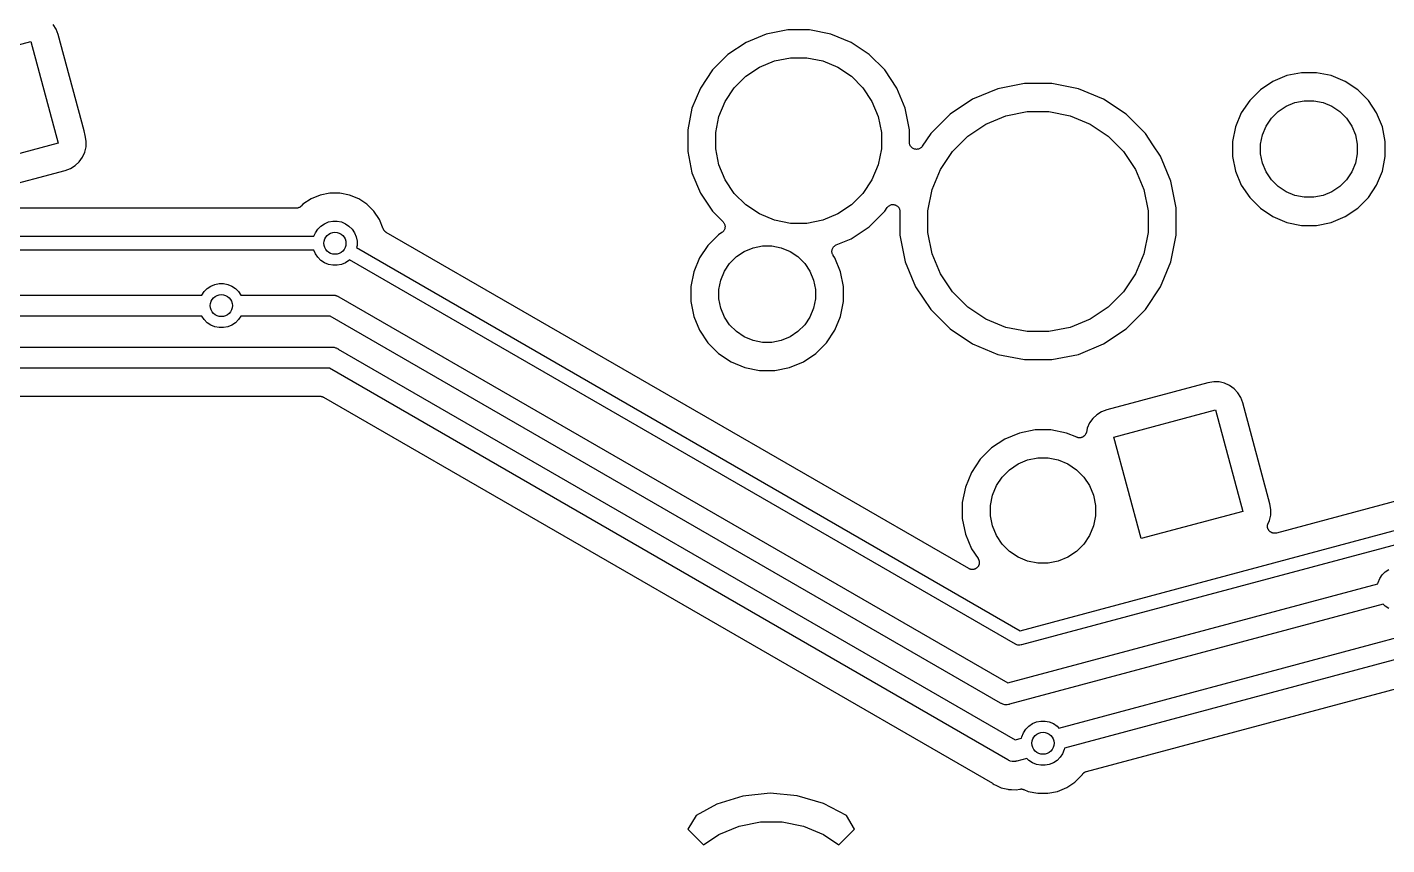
# Model space of a CAD drawing. Extents: x 0.5 to 11.2, y -6.4 to -1.8.
# Drawn here: x 9.279 to 10.249, y -4.603 to -4.019 of the extents above; entities that cross this region are included whole.
import ezdxf

# ---------------------------------------------------------------- set-up
doc = ezdxf.new("R2010")
doc.units = 0
doc.header["$MEASUREMENT"] = 0
doc.layers.add('BLACK', color=7, linetype='CONTINUOUS')

msp = doc.modelspace()

# ---------------------------------------------------------------- linework, layer by layer
at = {"layer": 'BLACK', "linetype": 'CONTINUOUS'}
for p, q in [((9.30006, -4.02067), (9.29798, -4.01733)), ((9.30154, -4.02459), (9.30006, -4.02067)), ((9.82173, -4.02116), (9.80645, -4.0242)), ((9.8373, -4.02116), (9.82173, -4.02116)), ((9.85257, -4.0242), (9.8373, -4.02116)), ((9.2096, -4.04897), (9.28204, -4.02956)), ((9.28204, -4.02956), (9.30145, -4.102)), ((9.31993, -4.09323), (9.30154, -4.02459)), ((9.79207, -4.03015), (9.77912, -4.03881)), ((9.80645, -4.0242), (9.79207, -4.03015)), ((9.86696, -4.03015), (9.85257, -4.0242)), ((9.87991, -4.03881), (9.86696, -4.03015)), ((9.77912, -4.03881), (9.76811, -4.04982)), ((9.81229, -4.04343), (9.8237, -4.04116)), ((9.8237, -4.04116), (9.83533, -4.04116)), ((9.83533, -4.04116), (9.84674, -4.04343)), ((9.89092, -4.04982), (9.87991, -4.03881)), ((9.76811, -4.04982), (9.75945, -4.06277)), ((9.79187, -4.05434), (9.80154, -4.04788)), ((9.80154, -4.04788), (9.81229, -4.04343)), ((9.84674, -4.04343), (9.85749, -4.04788)), ((9.85749, -4.04788), (9.86716, -4.05434)), ((9.89957, -4.06277), (9.89092, -4.04982)), ((10.1881, -4.05177), (10.1776, -4.05386)), ((10.1988, -4.05177), (10.1881, -4.05177)), ((10.2093, -4.05386), (10.1988, -4.05177)), ((9.78364, -4.06257), (9.79187, -4.05434)), ((9.86716, -4.05434), (9.87538, -4.06257)), ((9.99058, -4.05948), (9.97155, -4.06327)), ((10.01, -4.05948), (9.99058, -4.05948)), ((10.029, -4.06327), (10.01, -4.05948)), ((10.1677, -4.05797), (10.1588, -4.06392)), ((10.1776, -4.05386), (10.1677, -4.05797)), ((10.2193, -4.05797), (10.2093, -4.05386)), ((10.2282, -4.06392), (10.2193, -4.05797)), ((9.75945, -4.06277), (9.75349, -4.07715)), ((9.77718, -4.07224), (9.78364, -4.06257)), ((9.87538, -4.06257), (9.88185, -4.07224)), ((9.90553, -4.07715), (9.89957, -4.06277)), ((9.95363, -4.07069), (9.93749, -4.08147)), ((9.97155, -4.06327), (9.95363, -4.07069)), ((10.0469, -4.07069), (10.029, -4.06327)), ((10.0631, -4.08147), (10.0469, -4.07069)), ((10.1512, -4.07151), (10.1452, -4.08043)), ((10.1588, -4.06392), (10.1512, -4.07151)), ((10.1834, -4.07309), (10.1901, -4.07177)), ((10.1901, -4.07177), (10.1969, -4.07177)), ((10.1969, -4.07177), (10.2035, -4.07309)), ((10.2358, -4.07151), (10.2282, -4.06392)), ((10.2417, -4.08043), (10.2358, -4.07151)), ((9.75349, -4.07715), (9.75046, -4.09243)), ((9.77273, -4.08299), (9.77718, -4.07224)), ((9.88185, -4.07224), (9.8863, -4.08299)), ((9.90857, -4.09243), (9.90553, -4.07715)), ((9.93749, -4.08147), (9.92377, -4.09519)), ((9.97739, -4.0825), (9.99255, -4.07948)), ((9.99255, -4.07948), (10.008, -4.07948)), ((10.008, -4.07948), (10.0232, -4.0825)), ((10.0768, -4.09519), (10.0631, -4.08147)), ((10.1452, -4.08043), (10.1411, -4.09034)), ((10.1667, -4.08426), (10.1715, -4.07946)), ((10.1715, -4.07946), (10.1772, -4.07569)), ((10.1772, -4.07569), (10.1834, -4.07309)), ((10.2035, -4.07309), (10.2098, -4.07569)), ((10.2098, -4.07569), (10.2154, -4.07946)), ((10.2154, -4.07946), (10.2202, -4.08426)), ((10.2458, -4.09034), (10.2417, -4.08043)), ((9.77046, -4.0944), (9.77273, -4.08299)), ((9.8863, -4.08299), (9.88857, -4.0944)), ((9.95024, -4.09701), (9.9631, -4.08842)), ((9.9631, -4.08842), (9.97739, -4.0825)), ((10.0232, -4.0825), (10.0375, -4.08842)), ((10.0375, -4.08842), (10.0503, -4.09701)), ((10.1411, -4.09034), (10.139, -4.10086)), ((10.1603, -4.09617), (10.1629, -4.0899)), ((10.1629, -4.0899), (10.1667, -4.08426)), ((10.2202, -4.08426), (10.224, -4.0899)), ((10.224, -4.0899), (10.2266, -4.09617)), ((10.2479, -4.10086), (10.2458, -4.09034)), ((9.32082, -4.09656), (9.31993, -4.09323)), ((9.3215, -4.10069), (9.32082, -4.09656)), ((9.32138, -4.10463), (9.3215, -4.10069)), ((9.75046, -4.09243), (9.75046, -4.108)), ((9.77046, -4.10603), (9.77046, -4.0944)), ((9.88857, -4.0944), (9.88857, -4.10603)), ((9.90857, -4.10147), (9.90857, -4.09243)), ((9.92377, -4.09519), (9.91772, -4.10424)), ((9.93931, -4.10794), (9.95024, -4.09701)), ((10.0503, -4.09701), (10.0613, -4.10794)), ((10.0821, -4.10314), (10.0768, -4.09519)), ((10.139, -4.10086), (10.139, -4.11158)), ((10.159, -4.10283), (10.1603, -4.09617)), ((10.2266, -4.09617), (10.2279, -4.10283)), ((10.2479, -4.11158), (10.2479, -4.10086)), ((9.30145, -4.102), (9.22901, -4.12142)), ((9.31886, -4.11205), (9.32048, -4.10846)), ((9.32048, -4.10846), (9.32138, -4.10463)), ((9.75046, -4.108), (9.75349, -4.12327)), ((9.77273, -4.11744), (9.77046, -4.10603)), ((9.88857, -4.10603), (9.8863, -4.11744)), ((9.90861, -4.10194), (9.90857, -4.10147)), ((9.90866, -4.10242), (9.90861, -4.10194)), ((9.90866, -4.10243), (9.90866, -4.10242)), ((9.90866, -4.10244), (9.90866, -4.10243)), ((9.9088, -4.1029), (9.90866, -4.10244)), ((9.90894, -4.10336), (9.9088, -4.1029)), ((9.90894, -4.10337), (9.90894, -4.10336)), ((9.90917, -4.1038), (9.90894, -4.10337)), ((9.90894, -4.10337), (9.90894, -4.10337)), ((9.9094, -4.10422), (9.90917, -4.1038)), ((9.9094, -4.10423), (9.9094, -4.10422)), ((9.90971, -4.10461), (9.9094, -4.10423)), ((9.9094, -4.10423), (9.9094, -4.10423)), ((9.91001, -4.10498), (9.90971, -4.10461)), ((9.91002, -4.10498), (9.91001, -4.10498)), ((9.91002, -4.10499), (9.91002, -4.10498)), ((9.91039, -4.10529), (9.91002, -4.10499)), ((9.91076, -4.1056), (9.91039, -4.10529)), ((9.91077, -4.10561), (9.91076, -4.1056)), ((9.9112, -4.10584), (9.91077, -4.10561)), ((9.91077, -4.10561), (9.91077, -4.10561)), ((9.91162, -4.10607), (9.9112, -4.10584)), ((9.91163, -4.10608), (9.91162, -4.10607)), ((9.91162, -4.10607), (9.91162, -4.10607)), ((9.9121, -4.10622), (9.91163, -4.10608)), ((9.91255, -4.10636), (9.9121, -4.10622)), ((9.91256, -4.10636), (9.91255, -4.10636)), ((9.91305, -4.10642), (9.91256, -4.10636)), ((9.91256, -4.10636), (9.91256, -4.10636)), ((9.91352, -4.10647), (9.91305, -4.10642)), ((9.91353, -4.10647), (9.91352, -4.10647)), ((9.91401, -4.10642), (9.91353, -4.10647)), ((9.91353, -4.10647), (9.91353, -4.10647)), ((9.91449, -4.10638), (9.91401, -4.10642)), ((9.9145, -4.10638), (9.91449, -4.10638)), ((9.91497, -4.10624), (9.9145, -4.10638)), ((9.9145, -4.10638), (9.9145, -4.10638)), ((9.91543, -4.10611), (9.91497, -4.10624)), ((9.91544, -4.1061), (9.91543, -4.1061)), ((9.91543, -4.1061), (9.91543, -4.10611)), ((9.91587, -4.10588), (9.91544, -4.1061)), ((9.91629, -4.10566), (9.91587, -4.10588)), ((9.9163, -4.10565), (9.91629, -4.10566)), ((9.91668, -4.10535), (9.9163, -4.10565)), ((9.9163, -4.10565), (9.9163, -4.10565)), ((9.91706, -4.10505), (9.91668, -4.10535)), ((9.91707, -4.10504), (9.91706, -4.10504)), ((9.91706, -4.10504), (9.91706, -4.10505)), ((9.91737, -4.10468), (9.91707, -4.10504)), ((9.91769, -4.1043), (9.91737, -4.10468)), ((9.91772, -4.10424), (9.91769, -4.10429)), ((9.91769, -4.10429), (9.91769, -4.10429)), ((9.91769, -4.10429), (9.91769, -4.10429)), ((9.91769, -4.10429), (9.91769, -4.1043)), ((9.93072, -4.1208), (9.93931, -4.10794)), ((10.0613, -4.10794), (10.0698, -4.1208)), ((10.0876, -4.11132), (10.0821, -4.10314)), ((10.0821, -4.10314), (10.0821, -4.10314)), ((10.159, -4.10961), (10.159, -4.10283)), ((10.1603, -4.11627), (10.159, -4.10961)), ((10.2279, -4.10961), (10.2266, -4.11627)), ((10.2279, -4.10283), (10.2279, -4.10961)), ((9.30642, -4.1215), (9.31034, -4.12003)), ((9.31034, -4.12003), (9.31369, -4.11795)), ((9.31369, -4.11795), (9.31656, -4.11526)), ((9.31656, -4.11526), (9.31886, -4.11205)), ((9.77718, -4.12819), (9.77273, -4.11744)), ((9.8863, -4.11744), (9.88185, -4.12819)), ((10.095, -4.12925), (10.0876, -4.11132)), ((10.139, -4.11158), (10.1411, -4.1221)), ((10.1629, -4.12254), (10.1603, -4.11627)), ((10.2266, -4.11627), (10.224, -4.12254)), ((10.2458, -4.1221), (10.2479, -4.11158)), ((9.24261, -4.1386), (9.30642, -4.1215)), ((9.75349, -4.12327), (9.75945, -4.13766)), ((9.78364, -4.13786), (9.77718, -4.12819)), ((9.88185, -4.12819), (9.87538, -4.13786)), ((9.9248, -4.13508), (9.93072, -4.1208)), ((10.0698, -4.1208), (10.0758, -4.13508)), ((10.0988, -4.14828), (10.095, -4.12925)), ((10.1411, -4.1221), (10.1452, -4.13201)), ((10.1667, -4.12818), (10.1629, -4.12254)), ((10.1715, -4.13298), (10.1667, -4.12818)), ((10.2202, -4.12818), (10.2154, -4.13298)), ((10.224, -4.12254), (10.2202, -4.12818)), ((10.2417, -4.13201), (10.2458, -4.1221)), ((9.48844, -4.13906), (9.48193, -4.14175)), ((9.49534, -4.13768), (9.48844, -4.13906)), ((9.50238, -4.13768), (9.49534, -4.13768)), ((9.50929, -4.13906), (9.50238, -4.13768)), ((9.5158, -4.14175), (9.50929, -4.13906)), ((9.75945, -4.13766), (9.76811, -4.15061)), ((9.79187, -4.14608), (9.78364, -4.13786)), ((9.87538, -4.13786), (9.86716, -4.14608)), ((9.92178, -4.15025), (9.9248, -4.13508)), ((10.0758, -4.13508), (10.0788, -4.15025)), ((10.1452, -4.13201), (10.1512, -4.14093)), ((10.1772, -4.13675), (10.1715, -4.13298)), ((10.1834, -4.13934), (10.1772, -4.13675)), ((10.1901, -4.14067), (10.1834, -4.13934)), ((10.2035, -4.13934), (10.1969, -4.14067)), ((10.2098, -4.13675), (10.2035, -4.13934)), ((10.2154, -4.13298), (10.2098, -4.13675)), ((10.2358, -4.14093), (10.2417, -4.13201)), ((9.47124, -4.14843), (9.2439, -4.14843)), ((9.4717, -4.14839), (9.47124, -4.14843)), ((9.47216, -4.14835), (9.4717, -4.14839)), ((9.47218, -4.14834), (9.47216, -4.14835)), ((9.47221, -4.14834), (9.47218, -4.14834)), ((9.47265, -4.1482), (9.47221, -4.14834)), ((9.47309, -4.14807), (9.47265, -4.1482)), ((9.47312, -4.14806), (9.47309, -4.14807)), ((9.47314, -4.14806), (9.47312, -4.14806)), ((9.47355, -4.14784), (9.47314, -4.14806)), ((9.47396, -4.14763), (9.47355, -4.14784)), ((9.47398, -4.14761), (9.47396, -4.14763)), ((9.474, -4.1476), (9.47398, -4.14761)), ((9.47436, -4.1473), (9.474, -4.1476)), ((9.47472, -4.14702), (9.47436, -4.1473)), ((9.47476, -4.14698), (9.47472, -4.14702)), ((9.47477, -4.14697), (9.47476, -4.14698)), ((9.47476, -4.14698), (9.47476, -4.14698)), ((9.47476, -4.14698), (9.47476, -4.14698)), ((9.47607, -4.14566), (9.47477, -4.14697)), ((9.48193, -4.14175), (9.47607, -4.14566)), ((9.52165, -4.14567), (9.5158, -4.14175)), ((9.52663, -4.15064), (9.52165, -4.14567)), ((9.80154, -4.15255), (9.79187, -4.14608)), ((9.86716, -4.14608), (9.85749, -4.15255)), ((9.89092, -4.15061), (9.89263, -4.14805)), ((9.89263, -4.14805), (9.89266, -4.14801)), ((9.89266, -4.14799), (9.89299, -4.14761)), ((9.89266, -4.148), (9.89266, -4.14799)), ((9.89266, -4.14801), (9.89266, -4.148)), ((9.89266, -4.148), (9.89266, -4.148)), ((9.89299, -4.14761), (9.89328, -4.14726)), ((9.89328, -4.14726), (9.89329, -4.14725)), ((9.89329, -4.14725), (9.89368, -4.14694)), ((9.89329, -4.14725), (9.89329, -4.14725)), ((9.89368, -4.14694), (9.89404, -4.14665)), ((9.89404, -4.14665), (9.89405, -4.14664)), ((9.89405, -4.14664), (9.89406, -4.14664)), ((9.89406, -4.14664), (9.89448, -4.14642)), ((9.89448, -4.14642), (9.89491, -4.14619)), ((9.89491, -4.14619), (9.89492, -4.14619)), ((9.89492, -4.14619), (9.89538, -4.14605)), ((9.89492, -4.14619), (9.89492, -4.14619)), ((9.89538, -4.14605), (9.89585, -4.14592)), ((9.89585, -4.14592), (9.89585, -4.14592)), ((9.89585, -4.14592), (9.89586, -4.14592)), ((9.89586, -4.14592), (9.89634, -4.14587)), ((9.89634, -4.14587), (9.89682, -4.14583)), ((9.89682, -4.14583), (9.89682, -4.14583)), ((9.89682, -4.14583), (9.89683, -4.14583)), ((9.89683, -4.14583), (9.89731, -4.14588)), ((9.89731, -4.14588), (9.89779, -4.14593)), ((9.89779, -4.14593), (9.89779, -4.14593)), ((9.89779, -4.14593), (9.8978, -4.14593)), ((9.8978, -4.14593), (9.89826, -4.14608)), ((9.89826, -4.14608), (9.89872, -4.14622)), ((9.89872, -4.14622), (9.89873, -4.14622)), ((9.89873, -4.14622), (9.89873, -4.14623)), ((9.89873, -4.14623), (9.89916, -4.14646)), ((9.89916, -4.14646), (9.89958, -4.14668)), ((9.89958, -4.14668), (9.89958, -4.14669)), ((9.89958, -4.14669), (9.89959, -4.14669)), ((9.89959, -4.14669), (9.89996, -4.147)), ((9.89996, -4.147), (9.90033, -4.14731)), ((9.90033, -4.14731), (9.90033, -4.14731)), ((9.90033, -4.14731), (9.90034, -4.14732)), ((9.90034, -4.14732), (9.90064, -4.14768)), ((9.90064, -4.14768), (9.90095, -4.14806)), ((9.90095, -4.14806), (9.90095, -4.14807)), ((9.90095, -4.14807), (9.90095, -4.14807)), ((9.90095, -4.14807), (9.90118, -4.1485)), ((9.90118, -4.1485), (9.90141, -4.14892)), ((9.90141, -4.14892), (9.90141, -4.14893)), ((9.90141, -4.14893), (9.90141, -4.14894)), ((9.90141, -4.14894), (9.90155, -4.1494)), ((9.90155, -4.1494), (9.90169, -4.14986)), ((10.0988, -4.16768), (10.0988, -4.14828)), ((10.1512, -4.14093), (10.1588, -4.14851)), ((10.1588, -4.14851), (10.1677, -4.15447)), ((10.1969, -4.14067), (10.1901, -4.14067)), ((10.2193, -4.15447), (10.2282, -4.14851)), ((10.2282, -4.14851), (10.2358, -4.14093)), ((9.4914, -4.15948), (9.49427, -4.15829)), ((9.49427, -4.15829), (9.49731, -4.15768)), ((9.49731, -4.15768), (9.50041, -4.15768)), ((9.50041, -4.15768), (9.50346, -4.15829)), ((9.50346, -4.15829), (9.50632, -4.15948)), ((9.53054, -4.1565), (9.52663, -4.15064)), ((9.53335, -4.16328), (9.53054, -4.1565)), ((9.76811, -4.15061), (9.77561, -4.15811)), ((9.77561, -4.15811), (9.77564, -4.15814)), ((9.77564, -4.15814), (9.77564, -4.15814)), ((9.77564, -4.15814), (9.77564, -4.15814)), ((9.77564, -4.15814), (9.77566, -4.15816)), ((9.77566, -4.15816), (9.77596, -4.15853)), ((9.77596, -4.15853), (9.77625, -4.1589)), ((9.77625, -4.1589), (9.77626, -4.15891)), ((9.77626, -4.15891), (9.77627, -4.15892)), ((9.77627, -4.15892), (9.77649, -4.15934)), ((9.81229, -4.157), (9.80154, -4.15255)), ((9.8237, -4.15927), (9.81229, -4.157)), ((9.83533, -4.15927), (9.8237, -4.15927)), ((9.84674, -4.157), (9.83533, -4.15927)), ((9.85749, -4.15255), (9.84674, -4.157)), ((9.87991, -4.16162), (9.89092, -4.15061)), ((9.90169, -4.14986), (9.90169, -4.14986)), ((9.90169, -4.14986), (9.90169, -4.14987)), ((9.90169, -4.14987), (9.90174, -4.15035)), ((9.90174, -4.15035), (9.90178, -4.15083)), ((9.90178, -4.15083), (9.90178, -4.16768)), ((9.92178, -4.16571), (9.92178, -4.15025)), ((10.0788, -4.15025), (10.0788, -4.16571)), ((10.1677, -4.15447), (10.1776, -4.15857)), ((10.1776, -4.15857), (10.1881, -4.16067)), ((10.1988, -4.16067), (10.2093, -4.15857)), ((10.2093, -4.15857), (10.2193, -4.15447)), ((8.72027, -4.16843), (9.48389, -4.16843)), ((9.48389, -4.16843), (9.48491, -4.16597)), ((9.48491, -4.16597), (9.48663, -4.16339)), ((9.48663, -4.16339), (9.48882, -4.1612)), ((9.48882, -4.1612), (9.4914, -4.15948)), ((9.50632, -4.15948), (9.5089, -4.1612)), ((9.5089, -4.1612), (9.5111, -4.16339)), ((9.5111, -4.16339), (9.51282, -4.16597)), ((9.51282, -4.16597), (9.51401, -4.16884)), ((9.51401, -4.16884), (9.51461, -4.17188)), ((9.53342, -4.1634), (9.53335, -4.16328)), ((9.53346, -4.16353), (9.53342, -4.1634)), ((9.53365, -4.16383), (9.53346, -4.16353)), ((9.53381, -4.16415), (9.53365, -4.16383)), ((9.5339, -4.16425), (9.53381, -4.16415)), ((9.53397, -4.16437), (9.5339, -4.16425)), ((9.53421, -4.16463), (9.53397, -4.16437)), ((9.53443, -4.1649), (9.53421, -4.16463)), ((9.53454, -4.16499), (9.53443, -4.1649)), ((9.53463, -4.16509), (9.53454, -4.16499)), ((9.53491, -4.1653), (9.53463, -4.16509)), ((9.53518, -4.16552), (9.53491, -4.1653)), ((9.5353, -4.16559), (9.53518, -4.16552)), ((9.53541, -4.16567), (9.5353, -4.16559)), ((9.53547, -4.1657), (9.53541, -4.16567)), ((9.95086, -4.40553), (9.53547, -4.1657)), ((9.77239, -4.16745), (9.7648, -4.17504)), ((9.77485, -4.16581), (9.77239, -4.16745)), ((9.77522, -4.1655), (9.77485, -4.16581)), ((9.77559, -4.16521), (9.77522, -4.1655)), ((9.7756, -4.1652), (9.77559, -4.16521)), ((9.77561, -4.16519), (9.7756, -4.1652)), ((9.77591, -4.16482), (9.77561, -4.16519)), ((9.77621, -4.16446), (9.77591, -4.16482)), ((9.77622, -4.16445), (9.77621, -4.16446)), ((9.77623, -4.16443), (9.77622, -4.16445)), ((9.77645, -4.16401), (9.77623, -4.16443)), ((9.77668, -4.1636), (9.77645, -4.16401)), ((9.77649, -4.15934), (9.77671, -4.15976)), ((9.77669, -4.16357), (9.77668, -4.16359)), ((9.77668, -4.16359), (9.77668, -4.1636)), ((9.77683, -4.16312), (9.77669, -4.16357)), ((9.77671, -4.15976), (9.77671, -4.15978)), ((9.77671, -4.15978), (9.77672, -4.15979)), ((9.77672, -4.15979), (9.77685, -4.16024)), ((9.77697, -4.16267), (9.77683, -4.16312)), ((9.77685, -4.16024), (9.77698, -4.1607)), ((9.77698, -4.16264), (9.77697, -4.16266)), ((9.77697, -4.16266), (9.77697, -4.16267)), ((9.77698, -4.1607), (9.77699, -4.16071)), ((9.77702, -4.16217), (9.77698, -4.16264)), ((9.77699, -4.16071), (9.77699, -4.16073)), ((9.77699, -4.16073), (9.77703, -4.16119)), ((9.77708, -4.1617), (9.77702, -4.16217)), ((9.77703, -4.16119), (9.77708, -4.16167)), ((9.77708, -4.16167), (9.77707, -4.16169)), ((9.77707, -4.16169), (9.77708, -4.1617)), ((9.86696, -4.17027), (9.87991, -4.16162)), ((9.90178, -4.16768), (9.90557, -4.18671)), ((9.9248, -4.18088), (9.92178, -4.16571)), ((10.0788, -4.16571), (10.0758, -4.18088)), ((10.095, -4.18671), (10.0988, -4.16768)), ((10.1881, -4.16067), (10.1988, -4.16067)), ((9.48389, -4.17843), (8.72027, -4.17843)), ((9.48491, -4.18089), (9.48389, -4.17843)), ((9.51461, -4.17498), (9.5143, -4.17657)), ((9.5143, -4.17657), (9.98757, -4.44981)), ((9.51461, -4.17188), (9.51461, -4.17498)), ((9.7648, -4.17504), (9.75885, -4.18395)), ((9.79078, -4.17922), (9.79705, -4.17662)), ((9.79705, -4.17662), (9.8037, -4.1753)), ((9.8037, -4.1753), (9.81049, -4.1753)), ((9.81049, -4.1753), (9.81715, -4.17662)), ((9.81715, -4.17662), (9.82342, -4.17922)), ((9.8533, -4.17876), (9.85335, -4.17829)), ((9.85335, -4.17826), (9.85349, -4.17781)), ((9.85335, -4.17828), (9.85335, -4.17826)), ((9.85335, -4.17829), (9.85335, -4.17828)), ((9.85349, -4.17781), (9.85363, -4.17736)), ((9.85363, -4.17736), (9.85364, -4.17735)), ((9.85364, -4.17735), (9.85365, -4.17733)), ((9.85365, -4.17733), (9.85387, -4.17692)), ((9.85387, -4.17692), (9.8541, -4.1765)), ((9.8541, -4.1765), (9.85411, -4.17649)), ((9.85411, -4.17648), (9.85442, -4.17611)), ((9.85411, -4.17649), (9.85411, -4.17648)), ((9.85442, -4.17611), (9.85472, -4.17575)), ((9.85472, -4.17575), (9.85473, -4.17574)), ((9.85473, -4.17574), (9.85474, -4.17573)), ((9.85474, -4.17573), (9.85511, -4.17543)), ((9.85511, -4.17543), (9.85547, -4.17513)), ((9.85547, -4.17513), (9.85549, -4.17512)), ((9.85549, -4.17512), (9.8555, -4.17511)), ((9.8555, -4.17511), (9.85591, -4.17489)), ((9.85591, -4.17489), (9.85633, -4.17467)), ((9.85633, -4.17467), (9.86696, -4.17027)), ((9.48663, -4.18347), (9.48491, -4.18089)), ((9.48882, -4.18566), (9.48663, -4.18347)), ((9.4914, -4.18739), (9.48882, -4.18566)), ((9.49427, -4.18858), (9.4914, -4.18739)), ((9.50632, -4.18739), (9.50346, -4.18858)), ((9.5089, -4.18566), (9.50632, -4.18739)), ((9.50932, -4.18524), (9.5089, -4.18566)), ((9.98415, -4.45939), (9.50932, -4.18524)), ((9.75885, -4.18395), (9.75474, -4.19386)), ((9.77657, -4.19343), (9.78034, -4.18779)), ((9.78034, -4.18779), (9.78514, -4.18299)), ((9.78514, -4.18299), (9.79078, -4.17922)), ((9.82342, -4.17922), (9.82906, -4.18299)), ((9.82906, -4.18299), (9.83386, -4.18779)), ((9.83386, -4.18779), (9.83763, -4.19343)), ((9.85325, -4.17923), (9.8533, -4.17876)), ((9.85325, -4.17925), (9.85325, -4.17923)), ((9.85325, -4.17926), (9.85325, -4.17925)), ((9.85329, -4.17973), (9.85325, -4.17926)), ((9.85333, -4.18021), (9.85329, -4.17973)), ((9.85334, -4.18022), (9.85333, -4.18021)), ((9.85334, -4.18024), (9.85334, -4.18022)), ((9.85347, -4.18069), (9.85334, -4.18024)), ((9.8536, -4.18114), (9.85347, -4.18069)), ((9.85361, -4.18116), (9.8536, -4.18114)), ((9.85361, -4.18117), (9.85361, -4.18116)), ((9.85383, -4.18158), (9.85361, -4.18117)), ((9.85405, -4.18201), (9.85383, -4.18158)), ((9.85407, -4.18203), (9.85405, -4.18201)), ((9.85407, -4.18204), (9.85407, -4.18203)), ((9.85409, -4.18207), (9.85407, -4.18204)), ((9.85407, -4.18204), (9.85407, -4.18204)), ((9.85535, -4.18395), (9.85409, -4.18207)), ((9.85945, -4.19386), (9.85535, -4.18395)), ((9.90557, -4.18671), (9.91299, -4.20464)), ((9.93072, -4.19517), (9.9248, -4.18088)), ((10.0758, -4.18088), (10.0698, -4.19517)), ((10.0876, -4.20464), (10.095, -4.18671)), ((9.49731, -4.18918), (9.49427, -4.18858)), ((9.50041, -4.18918), (9.49731, -4.18918)), ((9.50346, -4.18858), (9.50041, -4.18918)), ((9.75474, -4.19386), (9.75265, -4.20438)), ((9.77397, -4.1997), (9.77657, -4.19343)), ((9.83763, -4.19343), (9.84022, -4.1997)), ((9.86155, -4.20438), (9.85945, -4.19386)), ((9.93931, -4.20802), (9.93072, -4.19517)), ((10.0698, -4.19517), (10.0613, -4.20802)), ((9.40563, -4.20786), (9.40782, -4.20567)), ((9.40782, -4.20567), (9.4104, -4.20395)), ((9.4104, -4.20395), (9.41327, -4.20276)), ((9.41327, -4.20276), (9.41631, -4.20215)), ((9.41631, -4.20215), (9.41941, -4.20215)), ((9.41941, -4.20215), (9.42245, -4.20276)), ((9.42245, -4.20276), (9.42532, -4.20395)), ((9.42532, -4.20395), (9.4279, -4.20567)), ((9.4279, -4.20567), (9.43009, -4.20786)), ((9.75265, -4.20438), (9.75265, -4.21511)), ((9.77265, -4.20635), (9.77397, -4.1997)), ((9.77265, -4.21314), (9.77265, -4.20635)), ((9.84022, -4.1997), (9.84155, -4.20635)), ((9.84155, -4.20635), (9.84155, -4.21314)), ((9.86155, -4.21511), (9.86155, -4.20438)), ((9.91299, -4.20464), (9.92377, -4.22077)), ((10.0768, -4.22077), (10.0876, -4.20464)), ((8.65179, -4.2104), (9.40393, -4.2104)), ((9.40393, -4.2104), (9.40563, -4.20786)), ((9.43009, -4.20786), (9.43179, -4.2104)), ((9.43179, -4.2104), (9.49683, -4.2104)), ((9.49683, -4.2104), (9.49695, -4.21038)), ((9.49695, -4.21038), (9.49757, -4.2104)), ((9.49757, -4.2104), (9.49781, -4.2104)), ((9.49781, -4.2104), (9.49794, -4.21041)), ((9.49794, -4.21041), (9.49843, -4.21043)), ((9.49843, -4.21043), (9.49867, -4.21049)), ((9.49867, -4.21049), (9.49892, -4.21051)), ((9.49892, -4.21051), (9.49939, -4.21065)), ((9.49939, -4.21065), (9.49987, -4.21077)), ((9.49987, -4.21077), (9.50009, -4.21087)), ((9.50009, -4.21087), (9.50033, -4.21094)), ((9.50033, -4.21094), (9.50077, -4.21117)), ((9.50077, -4.21117), (9.50088, -4.21122)), ((9.50088, -4.21122), (9.50109, -4.21135)), ((9.50109, -4.21135), (9.50163, -4.21164)), ((9.50163, -4.21164), (9.50173, -4.21171)), ((9.50173, -4.21171), (9.97873, -4.48711)), ((9.75265, -4.21511), (9.75474, -4.22563)), ((9.77397, -4.21979), (9.77265, -4.21314)), ((9.84155, -4.21314), (9.84022, -4.21979)), ((9.85945, -4.22563), (9.86155, -4.21511)), ((9.95024, -4.21896), (9.93931, -4.20802)), ((10.0613, -4.20802), (10.0503, -4.21896)), ((9.40393, -4.2254), (8.65179, -4.2254)), ((9.40563, -4.22794), (9.40393, -4.2254)), ((9.43179, -4.2254), (9.43009, -4.22794)), ((9.49544, -4.2254), (9.43179, -4.2254)), ((9.9736, -4.50147), (9.49544, -4.2254)), ((9.75474, -4.22563), (9.75885, -4.23554)), ((9.77657, -4.22606), (9.77397, -4.21979)), ((9.78034, -4.23171), (9.77657, -4.22606)), ((9.83763, -4.22606), (9.83386, -4.23171)), ((9.84022, -4.21979), (9.83763, -4.22606)), ((9.85535, -4.23554), (9.85945, -4.22563)), ((9.92377, -4.22077), (9.93749, -4.23449)), ((9.9631, -4.22755), (9.95024, -4.21896)), ((10.0503, -4.21896), (10.0375, -4.22755)), ((10.0631, -4.23449), (10.0768, -4.22077)), ((9.40782, -4.23013), (9.40563, -4.22794)), ((9.4104, -4.23186), (9.40782, -4.23013)), ((9.41327, -4.23304), (9.4104, -4.23186)), ((9.41631, -4.23365), (9.41327, -4.23304)), ((9.41941, -4.23365), (9.41631, -4.23365)), ((9.42245, -4.23304), (9.41941, -4.23365)), ((9.42532, -4.23186), (9.42245, -4.23304)), ((9.4279, -4.23013), (9.42532, -4.23186)), ((9.43009, -4.22794), (9.4279, -4.23013)), ((9.75885, -4.23554), (9.7648, -4.24445)), ((9.78514, -4.2365), (9.78034, -4.23171)), ((9.79078, -4.24027), (9.78514, -4.2365)), ((9.82906, -4.2365), (9.82342, -4.24027)), ((9.83386, -4.23171), (9.82906, -4.2365)), ((9.84939, -4.24445), (9.85535, -4.23554)), ((9.93749, -4.23449), (9.95363, -4.24527)), ((9.97739, -4.23347), (9.9631, -4.22755)), ((9.99255, -4.23648), (9.97739, -4.23347)), ((10.008, -4.23648), (9.99255, -4.23648)), ((10.0232, -4.23347), (10.008, -4.23648)), ((10.0375, -4.22755), (10.0232, -4.23347)), ((10.0469, -4.24527), (10.0631, -4.23449)), ((9.7648, -4.24445), (9.77239, -4.25204)), ((9.79705, -4.24287), (9.79078, -4.24027)), ((9.8037, -4.24419), (9.79705, -4.24287)), ((9.81049, -4.24419), (9.8037, -4.24419)), ((9.81715, -4.24287), (9.81049, -4.24419)), ((9.82342, -4.24027), (9.81715, -4.24287)), ((9.84181, -4.25204), (9.84939, -4.24445)), ((9.95363, -4.24527), (9.97155, -4.2527)), ((10.029, -4.2527), (10.0469, -4.24527)), ((9.17286, -4.24759), (9.49628, -4.24759)), ((9.49628, -4.24759), (9.4964, -4.24757)), ((9.4964, -4.24757), (9.49702, -4.24759)), ((9.49702, -4.24759), (9.49726, -4.24759)), ((9.49726, -4.24759), (9.49739, -4.2476)), ((9.49739, -4.2476), (9.49788, -4.24761)), ((9.49788, -4.24761), (9.49812, -4.24767)), ((9.49812, -4.24767), (9.49836, -4.24769)), ((9.49836, -4.24769), (9.49884, -4.24784)), ((9.49884, -4.24784), (9.49932, -4.24795)), ((9.49932, -4.24795), (9.49954, -4.24805)), ((9.49954, -4.24805), (9.49978, -4.24812)), ((9.49978, -4.24812), (9.50021, -4.24836)), ((9.50021, -4.24836), (9.50033, -4.24841)), ((9.50033, -4.24841), (9.50054, -4.24853)), ((9.50054, -4.24853), (9.50108, -4.24882)), ((9.50108, -4.24882), (9.50118, -4.2489)), ((9.50118, -4.2489), (9.98395, -4.52763)), ((9.77239, -4.25204), (9.78131, -4.258)), ((9.83289, -4.258), (9.84181, -4.25204)), ((9.97155, -4.2527), (9.99058, -4.25648)), ((10.01, -4.25648), (10.029, -4.2527)), ((9.49488, -4.26259), (9.17286, -4.26259)), ((9.97882, -4.54199), (9.49488, -4.26259)), ((9.78131, -4.258), (9.79122, -4.2621)), ((9.79122, -4.2621), (9.80173, -4.26419)), ((9.80173, -4.26419), (9.81246, -4.26419)), ((9.81246, -4.26419), (9.82298, -4.2621)), ((9.82298, -4.2621), (9.83289, -4.258)), ((9.99058, -4.25648), (10.01, -4.25648)), ((10.1214, -4.27293), (10.0494, -4.29221)), ((10.1255, -4.27224), (10.1214, -4.27293)), ((10.1295, -4.27237), (10.1255, -4.27224)), ((10.1333, -4.27327), (10.1295, -4.27237)), ((10.1369, -4.27489), (10.1333, -4.27327)), ((10.1401, -4.27719), (10.1369, -4.27489)), ((9.18364, -4.28259), (9.48819, -4.28259)), ((9.48819, -4.28259), (9.48826, -4.28259)), ((9.48826, -4.28259), (9.48855, -4.28262)), ((9.48855, -4.28262), (9.48885, -4.28263)), ((9.48885, -4.28263), (9.48903, -4.28267)), ((9.48903, -4.28267), (9.48923, -4.2827)), ((9.48923, -4.2827), (9.48951, -4.28278)), ((9.48951, -4.28278), (9.4898, -4.28285)), ((9.4898, -4.28285), (9.48997, -4.28293)), ((9.48997, -4.28293), (9.49016, -4.28299)), ((9.49016, -4.28299), (9.49042, -4.28313)), ((9.49042, -4.28313), (9.49069, -4.28326)), ((9.49069, -4.28326), (9.96776, -4.55869)), ((10.1428, -4.28006), (10.1401, -4.27719)), ((10.1449, -4.28341), (10.1428, -4.28006)), ((10.1464, -4.28733), (10.1449, -4.28341)), ((10.0455, -4.29369), (10.0422, -4.29577)), ((10.0494, -4.29221), (10.0455, -4.29369)), ((10.0544, -4.31171), (10.1269, -4.2923)), ((10.1269, -4.2923), (10.1463, -4.36474)), ((10.1656, -4.3593), (10.1464, -4.28733)), ((10.037, -4.30166), (10.0354, -4.30525)), ((10.0393, -4.29846), (10.037, -4.30166)), ((10.0422, -4.29577), (10.0393, -4.29846)), ((9.97651, -4.31315), (9.9671, -4.31944)), ((9.98698, -4.30882), (9.97651, -4.31315)), ((9.99809, -4.30661), (9.98698, -4.30882)), ((10.0094, -4.30661), (9.99809, -4.30661)), ((10.0205, -4.30882), (10.0094, -4.30661)), ((10.0279, -4.31186), (10.0205, -4.30882)), ((10.0282, -4.31198), (10.0279, -4.31186)), ((10.0286, -4.3121), (10.0282, -4.31198)), ((10.0287, -4.31212), (10.0286, -4.3121)), ((10.0288, -4.31215), (10.0287, -4.31212)), ((10.0292, -4.31218), (10.0288, -4.31215)), ((10.0296, -4.31224), (10.0292, -4.31218)), ((10.0297, -4.31223), (10.0296, -4.31224)), ((10.0298, -4.31224), (10.0297, -4.31223)), ((10.0302, -4.31221), (10.0298, -4.31224)), ((10.0306, -4.31218), (10.0302, -4.31221)), ((10.0307, -4.31216), (10.0306, -4.31218)), ((10.0311, -4.31204), (10.0307, -4.31215)), ((10.0307, -4.31215), (10.0307, -4.31216)), ((10.0315, -4.31194), (10.0311, -4.31204)), ((10.0316, -4.3119), (10.0315, -4.31194)), ((10.0317, -4.31187), (10.0316, -4.3119)), ((10.032, -4.31169), (10.0317, -4.31187)), ((10.0324, -4.31152), (10.032, -4.31169)), ((10.0325, -4.31146), (10.0324, -4.31152)), ((10.0328, -4.31117), (10.0325, -4.31141)), ((10.0325, -4.31141), (10.0325, -4.31146)), ((10.0332, -4.31093), (10.0328, -4.31117)), ((10.0333, -4.3108), (10.0332, -4.31086)), ((10.0332, -4.31086), (10.0332, -4.31093)), ((10.0336, -4.3105), (10.0333, -4.3108)), ((10.0338, -4.3102), (10.0336, -4.3105)), ((10.0339, -4.31012), (10.0338, -4.3102)), ((10.0341, -4.3097), (10.0339, -4.31005)), ((10.0339, -4.31005), (10.0339, -4.31012)), ((10.0343, -4.30937), (10.0341, -4.3097)), ((10.0344, -4.30919), (10.0343, -4.30927)), ((10.0343, -4.30927), (10.0343, -4.30937)), ((10.0345, -4.30882), (10.0344, -4.30919)), ((10.0346, -4.30845), (10.0345, -4.30882)), ((10.0347, -4.30838), (10.0346, -4.30845)), ((10.0354, -4.30525), (10.0347, -4.30838)), ((10.0738, -4.38415), (10.0544, -4.31171)), ((9.9671, -4.31944), (9.95909, -4.32745)), ((9.95909, -4.32745), (9.95279, -4.33687)), ((9.97985, -4.33498), (9.98599, -4.33088)), ((9.98599, -4.33088), (9.99281, -4.32805)), ((9.99281, -4.32805), (10.0001, -4.32661)), ((10.0001, -4.32661), (10.0074, -4.32661)), ((10.0074, -4.32661), (10.0147, -4.32805)), ((10.0147, -4.32805), (10.0215, -4.33088)), ((10.0152, -4.51926), (10.711, -4.33282)), ((10.0215, -4.33088), (10.0277, -4.33498)), ((9.95279, -4.33687), (9.94846, -4.34734)), ((9.97052, -4.34635), (9.97462, -4.3402)), ((9.97462, -4.3402), (9.97985, -4.33498)), ((10.0277, -4.33498), (10.0329, -4.3402)), ((10.0329, -4.3402), (10.037, -4.34635)), ((9.94846, -4.34734), (9.94625, -4.35844)), ((9.96625, -4.36041), (9.96769, -4.35317)), ((9.96769, -4.35317), (9.97052, -4.34635)), ((10.7149, -4.34731), (10.0191, -4.53374)), ((10.037, -4.34635), (10.0398, -4.35317)), ((10.0398, -4.35317), (10.0413, -4.36041)), ((10.3022, -4.34481), (10.1702, -4.38017)), ((9.94625, -4.35844), (9.94625, -4.36977)), ((9.96625, -4.3678), (9.96625, -4.36041)), ((9.98757, -4.44981), (10.3195, -4.36086)), ((10.0413, -4.36041), (10.0413, -4.3678)), ((10.1663, -4.36343), (10.1656, -4.3593)), ((9.94625, -4.36977), (9.94846, -4.38088)), ((9.96769, -4.37505), (9.96625, -4.3678)), ((10.3222, -4.37051), (9.98839, -4.45994)), ((10.0348, -4.55025), (10.7097, -4.36941)), ((10.0413, -4.3678), (10.0398, -4.37505)), ((10.1463, -4.36474), (10.0738, -4.38415)), ((10.1644, -4.37328), (10.1653, -4.3712)), ((10.1653, -4.3712), (10.1662, -4.36737)), ((10.1662, -4.36737), (10.1663, -4.36343)), ((9.94846, -4.38088), (9.95279, -4.39134)), ((9.97052, -4.38187), (9.96769, -4.37505)), ((9.97462, -4.38801), (9.97052, -4.38187)), ((10.037, -4.38187), (10.0329, -4.38801)), ((10.0398, -4.37505), (10.037, -4.38187)), ((10.1639, -4.37517), (10.164, -4.37492)), ((10.1639, -4.3754), (10.1639, -4.37517)), ((10.1639, -4.37564), (10.1639, -4.3754)), ((10.164, -4.37589), (10.1639, -4.37564)), ((10.164, -4.3742), (10.1641, -4.37396)), ((10.164, -4.37443), (10.164, -4.3742)), ((10.164, -4.37466), (10.164, -4.37443)), ((10.164, -4.37492), (10.164, -4.37466)), ((10.164, -4.37614), (10.164, -4.37589)), ((10.164, -4.37637), (10.164, -4.37614)), ((10.1641, -4.3766), (10.164, -4.37637)), ((10.1641, -4.37396), (10.1642, -4.37371)), ((10.1642, -4.37684), (10.1641, -4.3766)), ((10.1642, -4.37371), (10.1643, -4.3735)), ((10.1642, -4.37708), (10.1642, -4.37684)), ((10.1643, -4.3773), (10.1642, -4.37708)), ((10.1643, -4.3735), (10.1644, -4.37328)), ((10.1644, -4.37752), (10.1643, -4.3773)), ((10.1645, -4.37773), (10.1644, -4.37752)), ((10.1647, -4.37796), (10.1645, -4.37773)), ((10.1648, -4.37815), (10.1647, -4.37796)), ((10.1649, -4.37835), (10.1648, -4.37815)), ((10.1651, -4.37854), (10.1649, -4.37835)), ((10.1652, -4.37874), (10.1651, -4.37854)), ((10.1654, -4.37889), (10.1652, -4.37874)), ((10.1656, -4.37907), (10.1654, -4.37889)), ((10.1658, -4.37922), (10.1656, -4.37907)), ((10.166, -4.37939), (10.1658, -4.37922)), ((10.1662, -4.3795), (10.166, -4.37939)), ((10.1664, -4.37964), (10.1662, -4.3795)), ((10.1666, -4.37975), (10.1664, -4.37964)), ((10.1668, -4.37988), (10.1666, -4.37975)), ((10.167, -4.37996), (10.1668, -4.37988)), ((10.1673, -4.38006), (10.167, -4.37996)), ((10.1675, -4.38012), (10.1673, -4.38006)), ((10.1677, -4.3802), (10.1675, -4.38012)), ((10.168, -4.38023), (10.1677, -4.3802)), ((10.1682, -4.38029), (10.168, -4.38023)), ((10.1685, -4.3803), (10.1682, -4.38029)), ((10.1687, -4.38034), (10.1685, -4.3803)), ((10.1689, -4.38032), (10.1687, -4.38034)), ((10.1692, -4.38033), (10.1689, -4.38032)), ((10.1694, -4.38029), (10.1692, -4.38033)), ((10.1697, -4.38028), (10.1694, -4.38029)), ((10.1699, -4.38022), (10.1697, -4.38028)), ((10.1701, -4.38019), (10.1699, -4.38022)), ((10.1702, -4.38017), (10.1701, -4.38019)), ((9.95279, -4.39134), (9.95752, -4.39842)), ((9.97985, -4.39324), (9.97462, -4.38801)), ((10.0329, -4.38801), (10.0277, -4.39324)), ((9.95752, -4.39842), (9.95756, -4.39848)), ((9.95756, -4.39848), (9.95771, -4.39876)), ((9.95771, -4.39876), (9.95787, -4.39904)), ((9.95787, -4.39904), (9.95793, -4.3992)), ((9.95793, -4.3992), (9.95801, -4.39935)), ((9.95801, -4.39935), (9.9581, -4.39965)), ((9.9581, -4.39965), (9.95821, -4.39995)), ((9.95821, -4.39995), (9.95823, -4.40012)), ((9.95823, -4.40012), (9.95828, -4.40028)), ((9.95828, -4.40028), (9.95831, -4.4006)), ((9.95831, -4.4006), (9.95836, -4.40092)), ((9.95833, -4.40157), (9.95832, -4.40189)), ((9.95836, -4.40125), (9.95833, -4.40157)), ((9.95836, -4.40092), (9.95835, -4.40109)), ((9.95835, -4.40109), (9.95836, -4.40125)), ((9.98599, -4.39734), (9.97985, -4.39324)), ((9.99281, -4.40017), (9.98599, -4.39734)), ((10.0001, -4.40161), (9.99281, -4.40017)), ((10.0074, -4.40161), (10.0001, -4.40161)), ((10.0147, -4.40017), (10.0074, -4.40161)), ((10.0215, -4.39734), (10.0147, -4.40017)), ((10.0277, -4.39324), (10.0215, -4.39734)), ((9.95116, -4.40566), (9.95086, -4.40553)), ((9.95144, -4.40581), (9.95116, -4.40566)), ((9.9516, -4.40586), (9.95144, -4.40581)), ((9.95175, -4.40593), (9.9516, -4.40586)), ((9.95207, -4.406), (9.95175, -4.40593)), ((9.95237, -4.4061), (9.95207, -4.406)), ((9.95254, -4.40612), (9.95237, -4.4061)), ((9.9527, -4.40615), (9.95254, -4.40612)), ((9.95302, -4.40617), (9.9527, -4.40615)), ((9.95334, -4.4062), (9.95302, -4.40617)), ((9.95351, -4.40618), (9.95334, -4.4062)), ((9.95368, -4.40619), (9.95351, -4.40618)), ((9.954, -4.40614), (9.95368, -4.40619)), ((9.95431, -4.40611), (9.954, -4.40614)), ((9.95448, -4.40606), (9.95431, -4.40611)), ((9.95464, -4.40603), (9.95448, -4.40606)), ((9.95494, -4.40592), (9.95464, -4.40603)), ((9.95525, -4.40583), (9.95494, -4.40592)), ((9.9554, -4.40575), (9.95525, -4.40583)), ((9.95556, -4.40569), (9.9554, -4.40575)), ((9.95583, -4.40552), (9.95556, -4.40569)), ((9.95611, -4.40537), (9.95583, -4.40552)), ((9.95624, -4.40527), (9.95611, -4.40537)), ((9.95639, -4.40518), (9.95624, -4.40527)), ((9.95662, -4.40496), (9.95639, -4.40518)), ((9.95687, -4.40476), (9.95662, -4.40496)), ((9.95698, -4.40463), (9.95687, -4.40476)), ((9.9571, -4.40452), (9.95698, -4.40463)), ((9.95729, -4.40426), (9.9571, -4.40452)), ((9.9575, -4.40401), (9.95729, -4.40426)), ((9.95758, -4.40386), (9.9575, -4.40401)), ((9.95768, -4.40373), (9.95758, -4.40386)), ((9.95781, -4.40344), (9.95768, -4.40373)), ((9.95797, -4.40316), (9.95781, -4.40344)), ((9.95802, -4.403), (9.95797, -4.40316)), ((9.95809, -4.40284), (9.95802, -4.403)), ((9.95816, -4.40253), (9.95809, -4.40284)), ((9.95826, -4.40222), (9.95816, -4.40253)), ((9.95828, -4.40206), (9.95826, -4.40222)), ((9.95832, -4.40189), (9.95828, -4.40206)), ((10.2439, -4.41263), (10.2456, -4.41005)), ((10.2456, -4.41005), (10.2478, -4.40785)), ((10.2478, -4.40785), (10.2504, -4.40613)), ((9.97873, -4.48711), (10.2425, -4.41643)), ((10.2425, -4.41643), (10.2427, -4.41549)), ((10.2427, -4.41549), (10.2439, -4.41263)), ((10.2464, -4.43092), (9.97997, -4.50231)), ((10.2478, -4.43232), (10.2464, -4.43092)), ((10.2504, -4.43404), (10.2478, -4.43232)), ((9.98435, -4.45953), (9.98415, -4.45939)), ((9.98477, -4.45972), (9.98435, -4.45953)), ((9.98525, -4.45994), (9.98477, -4.45972)), ((9.98583, -4.46007), (9.98525, -4.45994)), ((9.98621, -4.46016), (9.98583, -4.46007)), ((9.98719, -4.46019), (9.98621, -4.46016)), ((9.98816, -4.46003), (9.98719, -4.46019)), ((9.98719, -4.46019), (9.98719, -4.46019)), ((9.98839, -4.45994), (9.98816, -4.46003)), ((9.97391, -4.50169), (9.9736, -4.50147)), ((9.97424, -4.50184), (9.97391, -4.50169)), ((9.97525, -4.5023), (9.97424, -4.50184)), ((9.97424, -4.50184), (9.97424, -4.50184)), ((9.97669, -4.50263), (9.97525, -4.5023)), ((9.97817, -4.50268), (9.97669, -4.50263)), ((9.97926, -4.5025), (9.97817, -4.50268)), ((9.97962, -4.50244), (9.97926, -4.5025)), ((9.97926, -4.5025), (9.97926, -4.5025)), ((9.97997, -4.50231), (9.97962, -4.50244)), ((9.99152, -4.52005), (9.99371, -4.51785)), ((9.99371, -4.51785), (9.99629, -4.51613)), ((9.99629, -4.51613), (9.99916, -4.51494)), ((9.99916, -4.51494), (10.0022, -4.51434)), ((10.0022, -4.51434), (10.0053, -4.51434)), ((10.0053, -4.51434), (10.0083, -4.51494)), ((10.0083, -4.51494), (10.0112, -4.51613)), ((10.0112, -4.51613), (10.0138, -4.51785)), ((10.0138, -4.51785), (10.0152, -4.51926)), ((9.98395, -4.52763), (9.98842, -4.52643)), ((9.98842, -4.52643), (9.98861, -4.52549)), ((9.98861, -4.52549), (9.98979, -4.52263)), ((9.98979, -4.52263), (9.99152, -4.52005)), ((10.0189, -4.53468), (10.0177, -4.53755)), ((10.0191, -4.53374), (10.0189, -4.53468)), ((9.97912, -4.5422), (9.97882, -4.54199)), ((9.97946, -4.54235), (9.97912, -4.5422)), ((9.98005, -4.54262), (9.97946, -4.54235)), ((9.97946, -4.54235), (9.97946, -4.54235)), ((9.98047, -4.54281), (9.98005, -4.54262)), ((9.98191, -4.54315), (9.98047, -4.54281)), ((9.98338, -4.5432), (9.98191, -4.54315)), ((9.98437, -4.54303), (9.98338, -4.5432)), ((9.98338, -4.5432), (9.98338, -4.5432)), ((9.98448, -4.54301), (9.98437, -4.54303)), ((9.98484, -4.54295), (9.98448, -4.54301)), ((9.98448, -4.54301), (9.98448, -4.54301)), ((9.98519, -4.54282), (9.98484, -4.54295)), ((9.99231, -4.54092), (9.98519, -4.54282)), ((9.99371, -4.54232), (9.99231, -4.54092)), ((9.99629, -4.54404), (9.99371, -4.54232)), ((9.99916, -4.54523), (9.99629, -4.54404)), ((10.0022, -4.54583), (9.99916, -4.54523)), ((10.0053, -4.54583), (10.0022, -4.54583)), ((10.0083, -4.54523), (10.0053, -4.54583)), ((10.0112, -4.54404), (10.0083, -4.54523)), ((10.0138, -4.54232), (10.0112, -4.54404)), ((10.016, -4.54012), (10.0138, -4.54232)), ((10.0177, -4.53755), (10.016, -4.54012)), ((10.0265, -4.55785), (10.0315, -4.55287)), ((10.0315, -4.55287), (10.0319, -4.5523)), ((10.0319, -4.55224), (10.0321, -4.55201)), ((10.0319, -4.5523), (10.0319, -4.55224)), ((10.0321, -4.55201), (10.0323, -4.55177)), ((10.0323, -4.55177), (10.0324, -4.55164)), ((10.0324, -4.55164), (10.0326, -4.55149)), ((10.0326, -4.55149), (10.0328, -4.55131)), ((10.0328, -4.55131), (10.033, -4.5511)), ((10.033, -4.5511), (10.0332, -4.551)), ((10.0332, -4.551), (10.0333, -4.55088)), ((10.0333, -4.55088), (10.0336, -4.55075)), ((10.0336, -4.55075), (10.0339, -4.55059)), ((10.0339, -4.55059), (10.034, -4.55052)), ((10.034, -4.55052), (10.0342, -4.55043)), ((10.0342, -4.55043), (10.0345, -4.55035)), ((10.0345, -4.55035), (10.0348, -4.55025)), ((9.80914, -4.56579), (9.7898, -4.56786)), ((9.82851, -4.56752), (9.80914, -4.56579)), ((9.96776, -4.55869), (9.96782, -4.55873)), ((9.96782, -4.55873), (9.96799, -4.55885)), ((9.96799, -4.55885), (9.96817, -4.55896)), ((9.96817, -4.55896), (9.96907, -4.55961)), ((9.96907, -4.55961), (9.97009, -4.56006)), ((9.97009, -4.56006), (9.97009, -4.56006)), ((9.97009, -4.56006), (9.97009, -4.56006)), ((9.97009, -4.56006), (9.97401, -4.56184)), ((9.97401, -4.56184), (9.97875, -4.56295)), ((9.97875, -4.56295), (9.97875, -4.56295)), ((9.97875, -4.56295), (9.97928, -4.56307)), ((9.97928, -4.56307), (9.98136, -4.56314)), ((9.98136, -4.56314), (9.98136, -4.56314)), ((9.98136, -4.56314), (9.9847, -4.56325)), ((9.9847, -4.56325), (9.98737, -4.56281)), ((9.98737, -4.56281), (9.98743, -4.5628)), ((9.98743, -4.5628), (9.98781, -4.56278)), ((9.98781, -4.56278), (9.98819, -4.56274)), ((9.98819, -4.56274), (9.9883, -4.56275)), ((9.9883, -4.56275), (9.98841, -4.56275)), ((9.98841, -4.56275), (9.98878, -4.5628)), ((9.98878, -4.5628), (9.98916, -4.56284)), ((9.98916, -4.56284), (9.98927, -4.56287)), ((9.98927, -4.56287), (9.98937, -4.56289)), ((9.98937, -4.56289), (9.98973, -4.56301)), ((9.98973, -4.56301), (9.99009, -4.56312)), ((9.99009, -4.56312), (9.99332, -4.56446)), ((9.99332, -4.56446), (10.0002, -4.56583)), ((10.0002, -4.56583), (10.0073, -4.56583)), ((10.0073, -4.56583), (10.0142, -4.56446)), ((10.0142, -4.56446), (10.0207, -4.56177)), ((10.0207, -4.56177), (10.0265, -4.55785)), ((9.77121, -4.57368), (9.75644, -4.58157)), ((9.7898, -4.56786), (9.77121, -4.57368)), ((9.84717, -4.57301), (9.82851, -4.56752)), ((9.86357, -4.58159), (9.84717, -4.57301)), ((9.75644, -4.58157), (9.75061, -4.59147)), ((9.86939, -4.59147), (9.86357, -4.58159)), ((9.75061, -4.59147), (9.76171, -4.60257)), ((9.76171, -4.60257), (9.7727, -4.59522)), ((9.7727, -4.59522), (9.78703, -4.58929)), ((9.78703, -4.58929), (9.80224, -4.58626)), ((9.80224, -4.58626), (9.81776, -4.58626)), ((9.81776, -4.58626), (9.83297, -4.58929)), ((9.83297, -4.58929), (9.8473, -4.59522)), ((9.8473, -4.59522), (9.85829, -4.60257)), ((9.85829, -4.60257), (9.86939, -4.59147))]:
    msp.add_line(p, q, dxfattribs=at)
at = {"layer": 'BLACK'}
for centre in [(9.49886, -4.17343), (9.41786, -4.2179), (10.0038, -4.53009)]:
    msp.add_circle(centre, 0.00787, dxfattribs=at)

doc.saveas('drawing.dxf')
